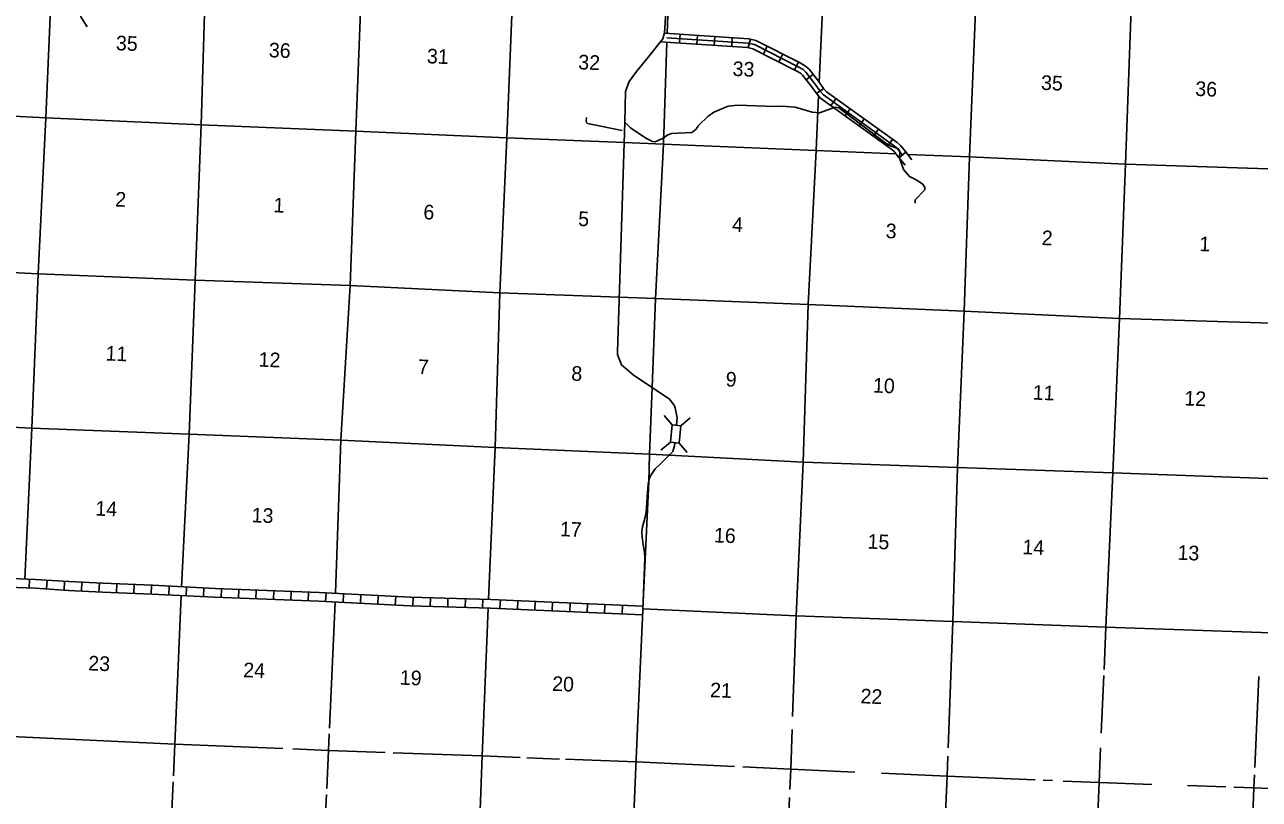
# Model space of a CAD drawing. Extents: x 291208 to 1127536, y 15644499 to 16741055.
# Drawn here: x 703567 to 745777, y 16423797 to 16450259 of the extents above; entities that cross this region are included whole.
import ezdxf

# ---------------------------------------------------------------- set-up
doc = ezdxf.new("R2010")
doc.units = 0
for name, color, linetype in [('L13', 7, 'Continuous'), ('L14', 7, 'Continuous'), ('L18', 7, 'Continuous'), ('L4', 7, 'Continuous'), ('L8', 7, 'Continuous')]:
    doc.layers.add(name, color=color, linetype=linetype)

msp = doc.modelspace()

# ---------------------------------------------------------------- linework, layer by layer
at = {"layer": 'L13'}
for p, q in [((725649, 16453292), (725534, 16449962)), ((725523, 16449662), (725402, 16446183)), ((725402, 16446183), (724066, 16446235)), ((724902, 16434658), (724700, 16430302)), ((714179, 16430534), (713988, 16426230)), ((740459, 16428026), (740372, 16426056)), ((745766, 16427993), (745624, 16424883)), ((721847, 16425173), (720736, 16425217)), ((724470, 16425071), (722059, 16425165)), ((727834, 16424913), (724470, 16425071)), ((738712, 16424436), (738387, 16424450)), ((744627, 16424220), (743318, 16424265)), ((713883, 16423961), (713703, 16420156)), ((729716, 16423855), (729649, 16422379))]:
    msp.add_line(p, q, dxfattribs=at)
for points in [[(720955, 16467193), (720658, 16462218), (720476, 16456987), (720268, 16451714), (720050, 16446392), (719807, 16441095), (719657, 16435812), (719420, 16430628)], [(742013, 16463815), (741884, 16461357), (741668, 16456101), (741400, 16450805), (741199, 16445499), (740999, 16440226), (740774, 16434946), (740532, 16429682), (740468, 16428227)], [(710146, 16462447), (709941, 16457482), (709756, 16452159), (709605, 16446843), (709396, 16441537), (709188, 16436273), (708925, 16431058)], [(715516, 16462247), (715292, 16457215), (715091, 16451918), (714890, 16446620), (714691, 16441355), (714381, 16436060), (714192, 16430834)], [(731265, 16461643), (731063, 16456531), (730863, 16451259), (730728, 16448299)], [(736509, 16461389), (736366, 16456316), (736081, 16451004), (735872, 16445740), (735681, 16440467), (735462, 16435136), (735304, 16429870), (735141, 16425554)], [(704760, 16457253), (704522, 16452406), (704287, 16447075), (704027, 16441745), (703810, 16436481), (703574, 16431322)], [(724066, 16446235), (720050, 16446392), (714890, 16446620), (709605, 16446843), (704287, 16447075), (698944, 16447350), (693700, 16447539), (688474, 16447777), (683190, 16448050), (677896, 16448274), (672611, 16448505), (667309, 16448704), (662137, 16448930)], [(730706, 16447830), (730621, 16445962), (730354, 16440699), (730184, 16435317), (729943, 16430062), (729823, 16426622)], [(725402, 16446183), (725135, 16440904), (725020, 16437866)], [(733351, 16445846), (730621, 16445962), (725402, 16446183)], [(807848, 16442916), (804645, 16443047), (799350, 16443220), (799333, 16443237), (794065, 16443460), (788762, 16443658), (783511, 16443889), (778129, 16443964), (772861, 16444178), (767576, 16444426), (762282, 16444616), (756972, 16444857), (751670, 16445089), (746427, 16445327), (741199, 16445499), (735872, 16445740), (733751, 16445829)], [(723891, 16440949), (719807, 16441095), (714691, 16441355), (709396, 16441537), (704027, 16441745), (700420, 16441926)], [(808412, 16437607), (804411, 16437783), (799076, 16438016), (793908, 16438236), (788589, 16438452), (783303, 16438650), (777916, 16438817), (772588, 16439016), (767395, 16439228), (762126, 16439434), (756748, 16439652), (751437, 16439842), (746219, 16440063), (740999, 16440226), (735681, 16440467), (730354, 16440699), (725135, 16440904), (723891, 16440949)], [(725020, 16437866), (724934, 16435589), (724902, 16434658)], [(725602, 16435555), (724934, 16435589), (719657, 16435812), (714381, 16436060), (709188, 16436273), (703810, 16436481), (701265, 16436605)], [(770670, 16433786), (767118, 16433891), (761815, 16434106), (756497, 16434338), (751227, 16434511), (746051, 16434756), (740774, 16434946), (735462, 16435136), (730184, 16435317), (725602, 16435555)], [(708912, 16430759), (708703, 16425679), (708653, 16424596)], [(719408, 16430328), (719207, 16425276), (719134, 16423428)], [(755172, 16429073), (751002, 16429255), (745835, 16429492), (740532, 16429682), (735304, 16429870), (729943, 16430062), (724700, 16430302)], [(712398, 16425529), (708703, 16425679), (703351, 16425929), (698419, 16426154)], [(713980, 16426030), (713955, 16425465), (713893, 16424162)], [(729808, 16426176), (729761, 16424822), (729729, 16424127)], [(740350, 16425560), (740297, 16424369), (740072, 16419088), (739856, 16413833), (739611, 16408469), (739403, 16403188), (739246, 16397973), (739012, 16392667), (738795, 16387387), (738551, 16382040)], [(715888, 16425396), (713955, 16425465), (712738, 16425515)], [(720509, 16425226), (719207, 16425276), (716164, 16425386)], [(735130, 16425268), (735104, 16424589), (734862, 16419309), (734612, 16414029), (734344, 16408725), (734313, 16407790)], [(731954, 16424727), (729761, 16424822), (728119, 16424900)], [(738114, 16424461), (735104, 16424589), (732862, 16424687)], [(708644, 16424397), (708460, 16420391), (708228, 16415152), (707944, 16409907), (707718, 16404593), (707544, 16399345), (707259, 16394024), (707035, 16388785), (706994, 16387662)], [(742097, 16424307), (740297, 16424369), (739075, 16424420)], [(745612, 16424630), (745592, 16424187), (745541, 16422994)], [(746695, 16424138), (745592, 16424187), (744902, 16424211)]]:
    msp.add_lwpolyline(points, dxfattribs=at)
at = {"layer": 'L18'}
for p, q in [((725702, 16436587), (725433, 16436912)), ((725646, 16435993), (725702, 16436587)), ((725702, 16436587), (725999, 16436560)), ((725943, 16435966), (725999, 16436560)), ((725999, 16436560), (726324, 16436829)), ((725646, 16435993), (725321, 16435724)), ((725646, 16435993), (725943, 16435966)), ((725943, 16435966), (726212, 16435641))]:
    msp.add_line(p, q, dxfattribs=at)
at = {"layer": 'L4'}
for points in [[(725850, 16436573), (725874, 16436827), (725801, 16437172), (725767, 16437266), (725600, 16437473), (725035, 16437856), (724373, 16438301), (723969, 16438635), (723834, 16438996), (723829, 16439084), (723959, 16443006), (724089, 16446927), (724108, 16447979), (724231, 16448316), (724479, 16448665), (724897, 16449162), (725386, 16449780), (725445, 16449987), (725523, 16451241)], [(724368, 16422753), (724533, 16426502), (724697, 16430250), (724764, 16432041), (724754, 16432223), (724743, 16432312), (724714, 16432490), (724686, 16432667), (724670, 16432885), (724670, 16432929), (724691, 16433100), (724781, 16433432), (724814, 16433601), (724827, 16433762), (724857, 16434287), (724881, 16434559), (724917, 16434731), (724942, 16434801), (724980, 16434876), (725117, 16435087), (725281, 16435230), (725726, 16435680), (725784, 16435870), (725794, 16435980)]]:
    msp.add_lwpolyline(points, dxfattribs=at)
at = {"layer": 'L8'}
for p, q in [((725954, 16449635), (725973, 16449932)), ((726549, 16449596), (726568, 16449894)), ((727145, 16449558), (727164, 16449856)), ((727740, 16449519), (727759, 16449817)), ((728306, 16449478), (728381, 16449766)), ((728822, 16449255), (728957, 16449521)), ((729355, 16448986), (729489, 16449252)), ((729887, 16448717), (730022, 16448983)), ((730286, 16448380), (730521, 16448564)), ((730640, 16447908), (730883, 16448082)), ((731130, 16447495), (731305, 16447736)), ((731614, 16447145), (731789, 16447387)), ((732098, 16446796), (732273, 16447038)), ((732582, 16446447), (732756, 16446689)), ((733066, 16446098), (733240, 16446340)), ((733461, 16445712), (733693, 16445900)), ((703737, 16431315), (703725, 16431017)), ((704336, 16431281), (704317, 16430984)), ((704932, 16431243), (704912, 16430945)), ((705525, 16431212), (705511, 16430914)), ((706121, 16431183), (706106, 16430885)), ((706716, 16431157), (706703, 16430859)), ((707312, 16431133), (707299, 16430834)), ((707908, 16431108), (707896, 16430810)), ((708505, 16431078), (708490, 16430780)), ((709101, 16431049), (709086, 16430751)), ((709697, 16431019), (709682, 16430721)), ((710291, 16430992), (710279, 16430694)), ((710887, 16430969), (710876, 16430671)), ((711483, 16430945), (711472, 16430647)), ((712080, 16430922), (712068, 16430624)), ((712676, 16430898), (712664, 16430600)), ((713272, 16430875), (713260, 16430577)), ((713869, 16430849), (713855, 16430551)), ((714465, 16430819), (714450, 16430521)), ((715061, 16430790), (715046, 16430492)), ((715657, 16430760), (715642, 16430462)), ((716253, 16430730), (716238, 16430433)), ((716846, 16430703), (716837, 16430405)), ((717442, 16430685), (717433, 16430387)), ((718038, 16430668), (718030, 16430369)), ((718635, 16430650), (718626, 16430352)), ((719231, 16430632), (719222, 16430334)), ((719829, 16430610), (719816, 16430312)), ((720425, 16430584), (720412, 16430286)), ((721021, 16430559), (721008, 16430261)), ((721617, 16430533), (721604, 16430235)), ((722213, 16430507), (722200, 16430209)), ((722809, 16430481), (722796, 16430183)), ((723405, 16430455), (723393, 16430157)), ((724001, 16430430), (723989, 16430132))]:
    msp.add_line(p, q, dxfattribs=at)
for points in [[(705708, 16450182), (705485, 16450530), (705545, 16450771), (705711, 16451166), (705789, 16451538), (705872, 16453259), (705872, 16453549), (705795, 16453838), (705273, 16455281), (704915, 16456587), (704767, 16457221), (704705, 16457554), (704645, 16457792), (704203, 16458952), (704117, 16459664), (704075, 16460202), (704041, 16460371), (703854, 16460634), (703568, 16460986), (703546, 16461051)], [(725304, 16449676), (728280, 16449484), (728462, 16449436), (729943, 16448688), (730089, 16448604), (730161, 16448538), (730464, 16448151), (730646, 16447898), (730780, 16447747), (733209, 16445994), (733294, 16445922), (733395, 16445792), (733670, 16445455)], [(725440, 16449968), (728328, 16449781), (728568, 16449719), (730085, 16448952), (730267, 16448848), (730382, 16448742), (730704, 16448331), (730881, 16448085), (730982, 16447970), (733394, 16446230), (733512, 16446130), (733630, 16445979), (733902, 16445644)], [(733577, 16445806), (733513, 16445885), (733403, 16446026), (733302, 16446112), (730881, 16447858), (730764, 16447991), (730584, 16448241), (730272, 16448640), (730178, 16448726), (730014, 16448820), (728515, 16449578), (728304, 16449632), (725524, 16449812)], [(724089, 16446927), (724274, 16446735), (724802, 16446388), (725031, 16446269), (725123, 16446257), (725378, 16446372), (725550, 16446498), (725678, 16446543), (726372, 16446573), (726511, 16446684), (726600, 16446814), (726930, 16447134), (727129, 16447276), (727621, 16447473), (727932, 16447510), (729217, 16447465), (729468, 16447480), (729909, 16447445), (730495, 16447270), (730737, 16447251), (731271, 16447438), (731404, 16447416), (733016, 16446204), (733196, 16446113), (733443, 16446019), (733489, 16445925), (733480, 16445708), (733614, 16445318), (733812, 16445068), (734050, 16444958), (734269, 16444807), (734340, 16444703), (734337, 16444620), (734013, 16444274), (734008, 16444157)], [(722778, 16447086), (722763, 16446971), (722771, 16446921), (722810, 16446882), (723997, 16446647)], [(693189, 16431447), (694391, 16431387), (697190, 16431283), (697332, 16431270), (698548, 16430808), (698744, 16430786), (699008, 16430954), (699137, 16431122), (699208, 16431178), (699502, 16431205), (699608, 16431170), (703924, 16431009), (705064, 16430934), (706225, 16430878), (707918, 16430808), (710061, 16430702), (713623, 16430562), (716742, 16430407), (719496, 16430325), (724691, 16430100)], [(702287, 16431370), (703939, 16431308), (705081, 16431234), (706239, 16431178), (707932, 16431108), (710074, 16431002), (713636, 16430861), (716754, 16430706), (719507, 16430625), (724705, 16430400)]]:
    msp.add_lwpolyline(points, dxfattribs=at)

# ---------------------------------------------------------------- texts
at = {"layer": 'L14'}
for s, p in [('35', (706679, 16449389)), ('36', (711907, 16449148)), ('31', (717311, 16448943)), ('32', (722485, 16448737)), ('33', (727762, 16448510)), ('35', (738307, 16448035)), ('36', (743580, 16447829)), ('2', (706656, 16444050)), ('1', (712066, 16443852)), ('6', (717190, 16443614)), ('5', (722482, 16443385)), ('4', (727744, 16443188)), ('3', (732995, 16442970)), ('2', (738330, 16442733)), ('1', (743718, 16442527)), ('11', (706324, 16438788)), ('12', (711558, 16438579)), ('7', (717005, 16438327)), ('8', (722248, 16438101)), ('9', (727526, 16437903)), ('10', (732561, 16437694)), ('11', (738023, 16437452)), ('12', (743206, 16437254)), ('14', (705976, 16433490)), ('13', (711319, 16433261)), ('17', (721858, 16432786)), ('16', (727124, 16432576)), ('15', (732375, 16432362)), ('14', (737671, 16432172)), ('13', (742973, 16431982)), ('23', (705734, 16428202)), ('24', (711033, 16427970)), ('19', (716385, 16427714)), ('20', (721593, 16427503)), ('21', (726993, 16427287)), ('22', (732135, 16427078))]:
    msp.add_text(s, height=500, rotation=357.7079, dxfattribs=at).set_placement(p)

doc.saveas('drawing.dxf')
